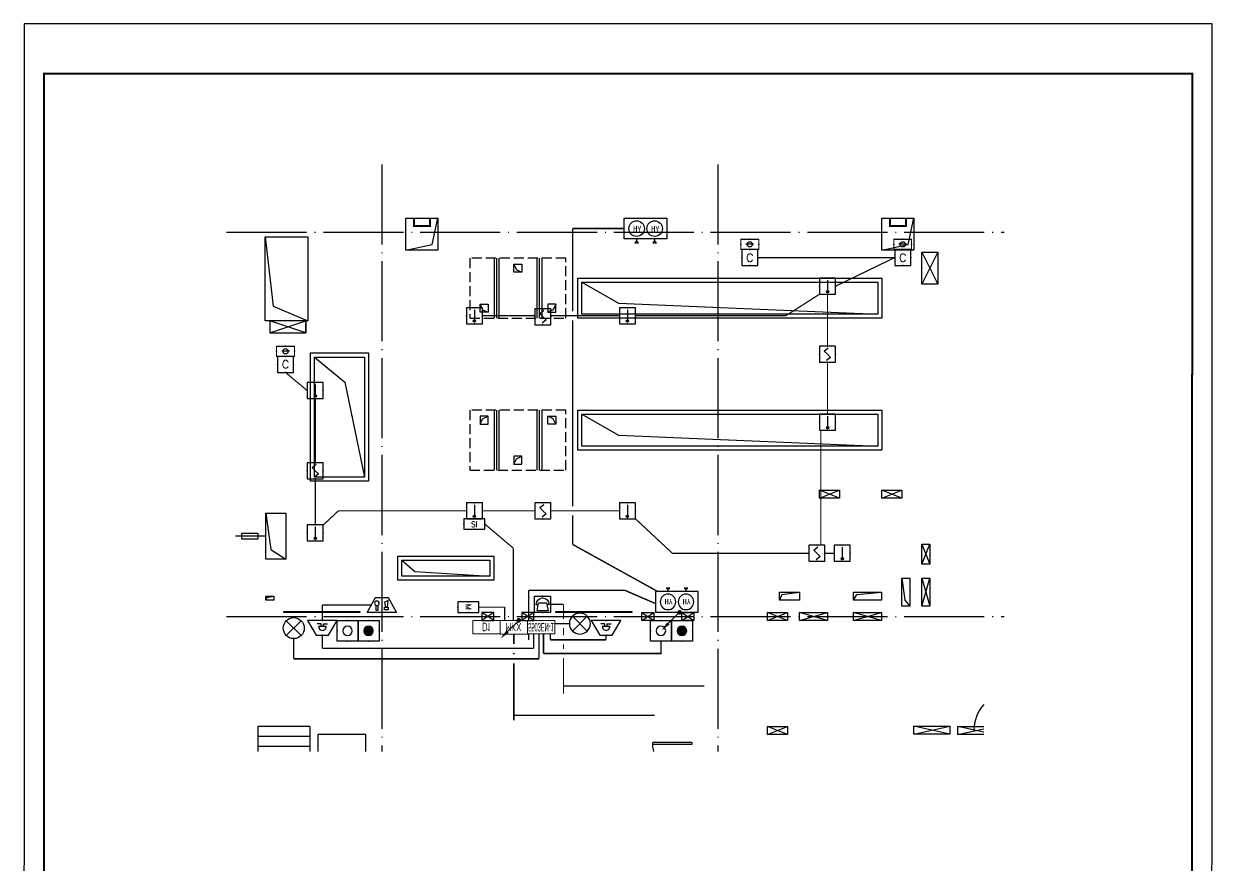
# Model space of a CAD drawing. Extents: x 115799 to 952918, y -190076 to 200966.
# Drawn here: x 247649 to 277358, y 27699 to 48724 of the extents above; entities that cross this region are included whole.
import ezdxf
from ezdxf.enums import TextEntityAlignment as Align

# ---------------------------------------------------------------- set-up
doc = ezdxf.new("R2010")
doc.units = 0
doc.header["$LTSCALE"] = 1000
doc.header["$MEASUREMENT"] = 0
for name, pattern in [('DASH', [0.35, 0.25, -0.1]), ('DOTE', [2.42, 2, -0.2, 0.02, -0.2]), ('PHANTOM2', [1.25, 0.625, -0.125, 0.125, -0.125, 0.125, -0.125])]:
    doc.linetypes.add(name, pattern=pattern)
for name, color, linetype in [('$0$A-TECH_结构', 21, 'Continuous'), ('00-图签', 7, 'Continuous'), ('A-E_楼梯', 171, 'Continuous'), ('A-SUR_看线', 231, 'Continuous'), ('A_AXIS-轴线', 1, 'DOTE'), ('DOOR_FIRE', 220, 'Continuous'), ('EQUIP-消防', 3, 'Continuous'), ('KANXIAN', 50, 'Continuous'), ('LWIRE', 4, 'Continuous'), ('WIRE-消防', 1, 'TG_FS'), ('WIRE-消防电源', 2, 'TG_FC'), ('WIRE-消防电话', 4, 'PHANTOM2'), ('WIRE-照明', 1, 'Continuous'), ('海越气体', 7, 'Continuous'), ('看线', 241, 'Continuous'), ('集水坑&', 6, 'Continuous')]:
    doc.layers.add(name, color=color, linetype=linetype)
doc.styles.add('_HZTXT', font='ROS', dxfattribs={"width": 0.8, "bigfont": 'JD'})
doc.styles.add('_TEL_DIM', font='SIMPLEX.shx', dxfattribs={"width": 0.8, "height": 3.5, "bigfont": 'jd.shx'})
doc.styles.get("Standard").update_dxf_attribs({"font": 'gbenor.shx', "bigfont": 'gbcbig.shx'})
doc.styles.add('STYLE1', font='simfang.ttf', dxfattribs={"width": 0.7})
doc.styles.add('TG_LINETYPE', font='SIMPLEX', dxfattribs={"width": 0.8, "height": 3, "bigfont": 'HZTXT'})
doc.linetypes.add('TG_FC', pattern='A,2,-0.6,["FC",TG_LINETYPE,S=0.1,R=0,X=-0.52,Y=-0.15],0', length=2.6)
doc.linetypes.add('TG_FS', pattern='A,2,-0.6,["FS",TG_LINETYPE,S=0.1,R=0,X=-0.52,Y=-0.15],0', length=2.6)

# ---------------------------------------------------------------- blocks, each defined once
blk = doc.blocks.new('111')
at = {"layer": '$0$A-TECH_结构', "color": 8}
for p, q in [((291609, 148222), (291609, 146722)), ((291729, 148222), (291729, 146722)), ((292679, 148222), (292679, 146722)), ((292799, 148222), (292799, 146722)), ((291609, 144422), (291609, 142922)), ((291729, 144422), (291729, 142922)), ((292679, 144422), (292679, 142922)), ((292799, 144422), (292799, 142922)), ((286028, 140942), (286404, 140702)), ((301804, 140222), (302004, 140222)), ((301804, 139522), (301804, 140222)), ((301804, 140222), (301877, 139680)), ((302004, 140222), (302004, 139522)), ((285904, 139672), (285904, 139772)), ((285904, 139772), (286104, 139772)), ((285930, 139744), (285904, 139672)), ((286104, 139672), (285904, 139672)), ((285930, 139744), (286104, 139772)), ((286104, 139772), (286104, 139672)), ((298744, 139672), (298744, 139872)), ((298744, 139872), (299244, 139872)), ((298802, 139821), (298744, 139672)), ((299244, 139672), (298744, 139672)), ((298802, 139821), (299244, 139872)), ((299244, 139872), (299244, 139672)), ((300594, 139672), (300594, 139872)), ((300594, 139872), (301294, 139872)), ((300594, 139672), (300677, 139815)), ((301294, 139672), (300594, 139672)), ((300677, 139815), (301294, 139872)), ((301294, 139872), (301294, 139672)), ((301877, 139680), (302004, 139522)), ((302004, 139522), (301804, 139522))]:
    blk.add_line(p, q, dxfattribs=at)
for points in [[(290204, 149222), (290204, 148422), (289404, 148422), (289404, 149222)], [(302104, 149222), (302104, 148422), (301304, 148422), (301304, 149222)], [(292104, 148072), (292304, 148072), (292304, 147872), (292104, 147872)], [(293704, 147722), (301304, 147722), (301304, 146722), (293704, 146722)], [(293804, 147622), (301204, 147622), (301204, 146822), (293804, 146822)], [(291259, 147072), (291459, 147072), (291459, 146872), (291259, 146872)], [(293149, 147072), (292949, 147072), (292949, 146872), (293149, 146872)], [(288474, 142652), (287024, 142652), (287024, 145852), (288474, 145852)], [(288374, 142752), (287124, 142752), (287124, 145752), (288374, 145752)], [(293704, 144422), (301304, 144422), (301304, 143422), (293704, 143422)], [(291259, 144072), (291459, 144072), (291459, 144272), (291259, 144272)], [(293149, 144072), (292949, 144072), (292949, 144272), (293149, 144272)], [(293804, 144322), (301204, 144322), (301204, 143522), (293804, 143522)], [(292104, 143072), (292304, 143072), (292304, 143272), (292104, 143272)], [(285904, 141852), (286404, 141852), (286404, 140702), (285904, 140702)], [(289203, 140772), (291603, 140772), (291603, 140172), (289203, 140172)], [(289303, 140672), (291503, 140672), (291503, 140272), (289303, 140272)]]:
    blk.add_lwpolyline(points, close=True, dxfattribs=at)
for points in [[(289404, 148422), (290060, 148566), (290204, 149222)], [(301304, 148422), (301960, 148566), (302104, 149222)], [(285884, 148752), (286954, 148752), (286954, 146652), (285884, 146652), (285884, 148752), (286088, 147023), (286954, 146652)], [(292104, 148072), (292167, 147933), (292304, 147872)], [(293804, 147622), (294720, 147097), (301204, 146822)], [(291259, 147072), (291322, 146933), (291459, 146872)], [(293149, 147072), (293086, 146933), (292949, 146872)], [(287124, 145752), (287879, 145127), (288374, 142752)], [(291259, 144072), (291322, 144211), (291459, 144272)], [(293149, 144072), (293086, 144211), (292949, 144272)], [(293804, 144322), (294720, 143797), (301204, 143522)], [(292104, 143072), (292167, 143211), (292304, 143272)], [(285904, 141852), (286028, 140942)], [(289303, 140672), (289627, 140395), (291503, 140272)]]:
    blk.add_lwpolyline(points, dxfattribs=at)
at = {"layer": 'A-E_楼梯'}
for p, q in [((285704, 136522), (285704, 135892)), ((287004, 136522), (285704, 136522)), ((287004, 136522), (287004, 135892)), ((287004, 136272), (285704, 136272)), ((287004, 136022), (285704, 136022))]:
    blk.add_line(p, q, dxfattribs=at)
at = {"layer": 'A-SUR_看线', "color": 8}
for p, q in [((291604, 139372), (291304, 139172)), ((291604, 139172), (291304, 139372)), ((292604, 139372), (292304, 139172)), ((292604, 139172), (292304, 139372)), ((295304, 139372), (295604, 139172)), ((295304, 139172), (295604, 139372)), ((296304, 139372), (296604, 139172)), ((296304, 139172), (296604, 139372))]:
    blk.add_line(p, q, dxfattribs=at)
for points in [[(299744, 142222), (299744, 142422), (300244, 142422), (300244, 142222), (299744, 142222), (300244, 142422)], [(300244, 142222), (299744, 142422)], [(301304, 142222), (301304, 142422), (301804, 142422), (301804, 142222), (301304, 142222), (301804, 142422)], [(301804, 142222), (301304, 142422)], [(302304, 141072), (302504, 141072), (302504, 140572), (302304, 140572), (302304, 141072), (302504, 140572)], [(302304, 140572), (302504, 141072)], [(302304, 140222), (302504, 140222), (302504, 139522), (302304, 139522), (302304, 140222), (302504, 139522)], [(302304, 139522), (302504, 140222)], [(298444, 139172), (298444, 139372), (298944, 139372), (298944, 139172), (298444, 139172), (298944, 139372)], [(298944, 139172), (298444, 139372)], [(299244, 139172), (299244, 139372), (299944, 139372), (299944, 139172), (299244, 139172), (299944, 139372)], [(299944, 139172), (299244, 139372)], [(300594, 139172), (300594, 139372), (301294, 139372), (301294, 139172), (300594, 139172), (301294, 139372)], [(301294, 139172), (300594, 139372)], [(298444, 136322), (298444, 136522), (298944, 136522), (298944, 136322), (298444, 136322), (298944, 136522)], [(298944, 136322), (298444, 136522)]]:
    blk.add_lwpolyline(points, dxfattribs=at)
for points in [[(291604, 139372), (291304, 139372), (291304, 139172), (291604, 139172)], [(292604, 139372), (292304, 139372), (292304, 139172), (292604, 139172)], [(295304, 139372), (295604, 139372), (295604, 139172), (295304, 139172)], [(296304, 139372), (296604, 139372), (296604, 139172), (296304, 139172)]]:
    blk.add_lwpolyline(points, close=True, dxfattribs=at)
at = {"layer": 'A_AXIS-轴线', "color": 8}
for p, q in [((288804, 150564), (288804, 135892)), ((297204, 150564), (297204, 135892)), ((284922, 148872), (304364, 148872)), ((291669, 148222), (291669, 146722)), ((292739, 148222), (292739, 146722)), ((291669, 144422), (291669, 142922)), ((292739, 144422), (292739, 142922)), ((285904, 141277), (285143, 141277)), ((284922, 139272), (304364, 139272))]:
    blk.add_line(p, q, dxfattribs=at)
at = {"layer": 'DOOR_FIRE', "extrusion": (0, 0, -1)}
for p, q in [((295579, 136072), (295579, 136122)), ((296554, 136122), (295579, 136122)), ((296554, 136072), (295579, 136072)), ((296554, 136122), (296554, 136072))]:
    blk.add_line(p, q, dxfattribs=at)
at = {"layer": 'DOOR_FIRE'}
blk.add_arc((304579, 136422), 975, 138.4104, 179.9999, dxfattribs=at)
at = {"layer": 'DOOR_FIRE', "extrusion": (0, 0, -1)}
blk.add_arc((-296554, 136097), 975, 347.8971, 358.5308, dxfattribs=at)
at = {"layer": 'KANXIAN'}
for points in [[(288254, 139372), (286354, 139372), (286354, 139392), (288254, 139392)], [(295054, 139372), (293154, 139372), (293154, 139392), (295054, 139392)]]:
    blk.add_lwpolyline(points, close=True, dxfattribs=at)
at = {"layer": '看线', "color": 8, "const_width": 50}
for points in [[(290004, 149222), (290004, 149022), (289604, 149022), (289604, 149222)], [(301904, 149222), (301904, 149022), (301504, 149022), (301504, 149222)]]:
    blk.add_lwpolyline(points, dxfattribs=at)
at = {"layer": '看线', "color": 8}
for points in [[(302304, 148372), (302704, 148372), (302704, 147572), (302304, 147572), (302304, 148372), (302704, 147572)], [(302704, 148372), (302304, 147572)], [(286004, 146352), (286904, 146352), (286904, 146652), (286004, 146652), (286004, 146352), (286904, 146652), (286904, 146352), (286004, 146652)], [(302104, 136324), (302104, 136524), (303004, 136524), (303004, 136324), (302104, 136324), (303004, 136524), (303004, 136324), (302104, 136524)], [(303204, 136322), (303204, 136522), (303850, 136522)], [(303850, 136378), (303204, 136522)], [(303850, 136322), (303204, 136322), (303850, 136465)]]:
    blk.add_lwpolyline(points, dxfattribs=at)
at = {"layer": '看线', "color": 8, "linetype": 'DASH'}
for points in [[(293404, 148222), (291004, 148222), (291004, 146722), (293404, 146722)], [(293404, 144422), (291004, 144422), (291004, 142922), (293404, 142922)]]:
    blk.add_lwpolyline(points, close=True, dxfattribs=at)
at = {"layer": '看线', "color": 8}
blk.add_lwpolyline([(285304, 141352), (285704, 141352), (285704, 141202), (285304, 141202)], close=True, dxfattribs=at)
at = {"layer": '集水坑&', "linetype": 'Continuous'}
blk.add_lwpolyline([(288404, 135892), (288404, 136322), (287204, 136322), (287204, 135892)], dxfattribs=at)
blk = doc.blocks.new('$Equip$00002649')
for p, q in [((-0.5, 0.5), (-0.5, -0.5)), ((0.5, 0.5), (-0.5, 0.5)), ((-0.2, 0.2), (0.05, 0.4)), ((0, 0), (-0.2, 0.2)), ((0, 0), (0.2, -0.2)), ((0.5, -0.5), (0.5, 0.5)), ((-0.5, -0.5), (0.5, -0.5)), ((0.2, -0.2), (-0.05, -0.4))]:
    blk.add_line(p, q)
at = {"const_width": 0.04}
blk.add_lwpolyline([(-0.5, 0.5), (0.5, 0.5), (0.5, -0.5), (-0.5, -0.5), (-0.5, 0.5), (0.5, 0.5)], dxfattribs=at)
for p in [(-0.5, 0), (0, 0.5), (0.5, 0), (0, -0.5)]:
    blk.add_point(p)
at = {"color": 7, "flags": 1}
for tag, height, p in [('A', 0.00002, (0, 0)), ('B', 0.4, (0.762, -0.208))]:
    blk.add_attdef(tag, text='', height=height, dxfattribs=at).set_placement(p, align=Align.MIDDLE_CENTER)
blk = doc.blocks.new('$equip$00002467')
for p, q in [((-0.65, 0.65), (-0.65, 0)), ((0.65, 0.65), (-0.65, 0.65)), ((-0.65, 0), (0.65, 0)), ((0.65, 0), (0.65, 0.65))]:
    blk.add_line(p, q)
at = {"const_width": 0.04}
blk.add_lwpolyline([(-0.65, 0.65), (-0.65, 0), (0.65, 0), (0.65, 0.65), (-0.65, 0.65), (-0.65, 0)], dxfattribs=at)
for p in [(-0.65, 0.325), (0, 0.65), (0, 0), (0.65, 0.325)]:
    blk.add_point(p)
at = {"color": 7, "style": '_TEL_DIM'}
blk.add_attdef('$TEXT$', text='', height=0.34, dxfattribs=at).set_placement((0.006, 0.343), align=Align.MIDDLE_CENTER)
at = {"color": 7, "style": '_TEL_DIM', "flags": 1}
blk.add_attdef('A', text='', height=0.00002, dxfattribs=at).set_placement((0, 0), align=Align.MIDDLE_CENTER)
blk = doc.blocks.new('$Equip$00002648')
for p, q in [((-0.5, 0.5), (-0.5, -0.5)), ((0.5, 0.5), (-0.5, 0.5)), ((0, 0.375), (0, -0.412)), ((0.5, -0.5), (0.5, 0.5)), ((-0.5, -0.5), (0.5, -0.5))]:
    blk.add_line(p, q)
at = {"const_width": 0.04}
blk.add_lwpolyline([(-0.5, 0.5), (0.5, 0.5), (0.5, -0.5), (-0.5, -0.5), (-0.5, 0.5), (0.5, 0.5)], dxfattribs=at)
blk.add_circle((0, -0.338), 0.075)
for p in [(-0.5, 0), (0, 0.5), (0.5, 0), (0, -0.5)]:
    blk.add_point(p)
for points in [[(-0.065, -0.3), (0.065, -0.3), (-0.075, -0.338), (0.075, -0.338)], [(-0.065, -0.375), (0.065, -0.375), (-0.075, -0.338), (0.075, -0.338)], [(-0.038, -0.273), (0.037, -0.273), (-0.065, -0.3), (0.065, -0.3)], [(-0.038, -0.402), (0.037, -0.402), (-0.065, -0.375), (0.065, -0.375)], [(0, -0.263), (0, -0.263), (-0.038, -0.273), (0.037, -0.273)], [(0, -0.412), (0, -0.412), (-0.038, -0.402), (0.037, -0.402)]]:
    blk.add_solid(points)
at = {"color": 7, "flags": 1}
for tag, height, p in [('A', 0.00002, (0, 0)), ('B', 0.4, (0.762, -0.208))]:
    blk.add_attdef(tag, text='', height=height, dxfattribs=at).set_placement(p, align=Align.MIDDLE_CENTER)
blk = doc.blocks.new('$equip_U$00000056')
for p, q in [((0.354, -0.146), (-0.354, -0.854)), ((-0.354, -0.146), (0.354, -0.854))]:
    blk.add_line(p, q)
blk.add_circle((0, -0.5), 0.5)
at = {"style": '_TEL_DIM', "flags": 1}
blk.add_attdef('A', text='', height=0.00002, dxfattribs=at).set_placement((0, 0), align=Align.MIDDLE_CENTER)
blk = doc.blocks.new('$equip$00002659')
for p, q in [((-0.3, 0.699), (-0.703, 0)), ((0.3, 0.699), (-0.3, 0.699)), ((0.703, 0), (0.3, 0.699)), ((-0.703, 0), (0.703, 0)), ((-0.052, 0.17), (-0.251, 0.17)), ((-0.181, 0.299), (0.182, 0.299)), ((-0.052, 0.299), (-0.052, 0.17)), ((0.052, 0.299), (0.052, 0.17)), ((0.052, 0.17), (0.252, 0.17))]:
    blk.add_line(p, q)
at = {"const_width": 0.04}
blk.add_lwpolyline([(-0.3, 0.699), (0.3, 0.699), (0.703, 0), (-0.703, 0), (-0.3, 0.699), (0.3, 0.699)], dxfattribs=at)
blk.add_arc((0, 0.3), 0.181, 359.6973, 180.3027)
for p in [(0, 0.699), (-0.501, 0.349), (0, 0), (0.502, 0.349)]:
    blk.add_point(p)
at = {"color": 7, "flags": 1}
for tag, height, p in [('A', 0.00002, (0, 0)), ('B', 0.4, (0.965, 0.292))]:
    blk.add_attdef(tag, text='', height=height, dxfattribs=at).set_placement(p, align=Align.MIDDLE_CENTER)
blk = doc.blocks.new('$equip$00001721')
for p, q in [((0.5, 0), (-0.5, 0)), ((-0.5, 0), (-0.5, -1)), ((0.5, -1), (0.5, 0)), ((-0.5, -1), (0.5, -1))]:
    blk.add_line(p, q)
blk.add_circle((0, -0.5), 0.225)
for p in [(0, 0), (-0.5, -0.5), (0.5, -0.5), (0, -1)]:
    blk.add_point(p)
at = {"flags": 9}
blk.add_attdef('A', (0, 0), '', height=0.00002, dxfattribs=at)
blk.add_attdef('B', text='', height=0.4, dxfattribs=at).set_placement((0.784, -0.7), align=Align.MIDDLE_CENTER)
blk = doc.blocks.new('LD1200A')
at = {"layer": 'EQUIP-消防', "lineweight": 5}
h = blk.add_hatch(dxfattribs=at)
h.set_pattern_fill('ANSI31', color=256, scale=104.895105, style=0)
h.set_pattern_definition([(135, (424129.601, 8607.479), (7.417204, 7.417204), [])])
h.paths.add_polyline_path([(304522, 33688, 1), (304286, 33688, 1)])
at = {"layer": 'EQUIP-消防', "lineweight": 5, "xscale": -524.475524, "yscale": 524.475524, "zscale": 524.475524}
for p in [(304404, 33950), (304929, 33950)]:
    blk.add_blockref('$equip$00001721', p, dxfattribs=at)
blk = doc.blocks.new('5503EH-1')
at = {"layer": 'EQUIP-消防', "lineweight": 5}
for p, q in [((345849, 26923), (345849, 26582)), ((346531, 26923), (345849, 26923)), ((346531, 26582), (346531, 26923)), ((345849, 26582), (346531, 26582))]:
    blk.add_line(p, q, dxfattribs=at)
at = {"layer": 'EQUIP-消防', "lineweight": 5, "style": '_HZTXT', "width": 0.4}
blk.add_text('5503EN-1', height=213, dxfattribs=at).set_placement((346188, 26754), align=Align.MIDDLE)
blk = doc.blocks.new('模块箱')
at = {"layer": 'EQUIP-消防', "lineweight": 5}
for p, q in [((348476, 29206), (347794, 29206)), ((347794, 29206), (347794, 28865)), ((348476, 28865), (348476, 29206)), ((347794, 28865), (348476, 28865))]:
    blk.add_line(p, q, dxfattribs=at)
at = {"layer": 'EQUIP-消防', "lineweight": 5, "width": 0.8}
blk.add_text('MKX', height=209.8, dxfattribs=at).set_placement((348126, 29030), align=Align.MIDDLE)
blk = doc.blocks.new('壁挂式联动电源（10A）')
at = {"layer": 'EQUIP-消防', "lineweight": 5}
for p, q in [((341, 0), (-341, 0)), ((-341, 0), (-341, -341)), ((341, -341), (341, 0)), ((-341, -341), (341, -341))]:
    blk.add_line(p, q, dxfattribs=at)
at = {"layer": 'EQUIP-消防', "lineweight": 5, "width": 0.8}
blk.add_text('D1', height=209.8, dxfattribs=at).set_placement((-9, -175), align=Align.MIDDLE)
blk = doc.blocks.new('$equip$00002679')
for p, q in [((-0.3, 0.699), (-0.703, 0)), ((-0.264, 0.249), (-0.304, 0.569)), ((-0.304, 0.569), (-0.128, 0.489)), ((0.3, 0.699), (-0.3, 0.699)), ((0.3, 0.699), (-0.3, 0.699)), ((0, 0.699), (0, 0)), ((0.703, 0), (0.3, 0.699)), ((-0.703, 0), (0.703, 0)), ((-0.304, 0.249), (-0.304, 0.113)), ((-0.128, 0.249), (-0.304, 0.249)), ((-0.304, 0.113), (-0.128, 0.113)), ((-0.128, 0.489), (-0.168, 0.249)), ((-0.128, 0.113), (-0.128, 0.249)), ((0.174, 0.11), (0.174, 0.338)), ((0.294, 0.11), (0.174, 0.11)), ((0.294, 0.338), (0.294, 0.11))]:
    blk.add_line(p, q)
at = {"const_width": 0.04}
for points in [[(-0.299, 0.699), (0.301, 0.699), (0.703, 0), (-0.702, 0), (-0.299, 0.699), (0.301, 0.699)], [(-0.3, 0.699), (0.3, 0.699), (0.703, 0), (-0.703, 0), (-0.3, 0.699), (0.3, 0.699)]]:
    blk.add_lwpolyline(points, dxfattribs=at)
blk.add_circle((0.234, 0.43), 0.111)
for p in [(0, 0.699), (-0.501, 0.349), (0, 0), (0.502, 0.349)]:
    blk.add_point(p)
at = {"color": 7, "flags": 1}
for tag, height, p in [('A', 0.00002, (0, 0)), ('B', 0.4, (0.961, 0.299))]:
    blk.add_attdef(tag, text='', height=height, dxfattribs=at).set_placement(p, align=Align.MIDDLE_CENTER)
blk = doc.blocks.new('$equip$00002658')
for p, q in [((0.5, 1), (-0.5, 1)), ((-0.5, 1), (-0.5, 0)), ((0.5, 0), (0.5, 1)), ((-0.5, 0), (0.5, 0)), ((-0.4, 0.5), (-0.27, 0.5)), ((-0.25, 0.6), (-0.35, 0.1)), ((-0.35, 0.1), (0.35, 0.1)), ((0.25, 0.6), (-0.25, 0.6)), ((0.35, 0.1), (0.25, 0.6)), ((0.4, 0.5), (0.27, 0.5))]:
    blk.add_line(p, q)
at = {"const_width": 0.04}
blk.add_lwpolyline([(-0.5, 1), (0.5, 1), (0.5, 0), (-0.5, 0), (-0.5, 1), (0.5, 1)], dxfattribs=at)
blk.add_arc((0, 0.5), 0.4, 0, 180)
for p in [(0, 1), (-0.5, 0.5), (0, 0), (0.5, 0.5)]:
    blk.add_point(p)
at = {"color": 7, "flags": 1}
for tag, height, p in [('A', 0.00002, (0, 0)), ('B', 0.4, (0.762, 0.292))]:
    blk.add_attdef(tag, text='', height=height, dxfattribs=at).set_placement(p, align=Align.MIDDLE_CENTER)
blk = doc.blocks.new('$equip$00002466')
for p, q in [((-0.65, 0.65), (-0.65, 0)), ((0.65, 0.65), (-0.65, 0.65)), ((-0.65, 0), (0.65, 0)), ((0.65, 0), (0.65, 0.65))]:
    blk.add_line(p, q)
at = {"const_width": 0.04}
blk.add_lwpolyline([(-0.65, 0.65), (-0.65, 0), (0.65, 0), (0.65, 0.65), (-0.65, 0.65), (-0.65, 0)], dxfattribs=at)
for p in [(-0.65, 0.325), (0, 0.65), (0.65, 0.325), (0, 0)]:
    blk.add_point(p)
at = {"color": 7, "style": '_TEL_DIM'}
blk.add_attdef('$TEXT$', text='', height=0.34, dxfattribs=at).set_placement((0.006, 0.343), align=Align.MIDDLE_CENTER)
at = {"color": 7, "style": '_TEL_DIM', "flags": 1}
blk.add_attdef('A', text='', height=0.00002, dxfattribs=at).set_placement((0, 0), align=Align.MIDDLE_CENTER)
blk = doc.blocks.new('$TelecSys$00000080')
for p, q in [((-0.7, -0.7), (0, 0)), ((0.104, 0.104), (0.104, 0.104)), ((-0.104, -0.104), (-0.104, -0.104))]:
    blk.add_line(p, q)
at = {"const_width": 0.142}
blk.add_lwpolyline([(0.071, 0, 1), (-0.071, 0, 1)], format="xyb", close=True, dxfattribs=at)
blk.add_solid([(-0.63, -0.77), (-0.77, -0.63), (-1.15, -1.15)])
at = {"width": 0.8, "flags": 9}
blk.add_attdef('A', (0, 0), '', height=0.00002, rotation=180, dxfattribs=at)
blk = doc.blocks.new('$equip$00002412')
at = {"lineweight": 20}
for p, q in [((0.322, 0.558), (-0.328, 0.558)), ((-0.328, -0.558), (0.322, -0.558))]:
    blk.add_line(p, q, dxfattribs=at)
for p, q in [((-0.328, -0.558), (-0.328, 0.558)), ((0, 0), (0, 0.242)), ((0, -0.242), (0, 0)), ((0.322, 0.558), (0.322, -0.558))]:
    blk.add_line(p, q)
at = {"const_width": 0.04}
for points in [[(-0.328, -0.558), (-0.328, 0.558)], [(-0.328, 0.558), (0.322, 0.558), (0.322, -0.558), (-0.328, -0.558), (-0.328, 0.558), (0.322, 0.558)]]:
    blk.add_lwpolyline(points, dxfattribs=at)
blk.add_circle((-0.003, 0), 0.164)
for p in [(-0.328, 0), (-0.003, 0.558), (0.322, 0), (-0.003, -0.558)]:
    blk.add_point(p)
at = {"color": 7, "style": '_TEL_DIM', "flags": 1}
blk.add_attdef('A', text='', height=0.00002, dxfattribs=at).set_placement((0, 0), align=Align.MIDDLE_CENTER)
blk = doc.blocks.new('$equip_U$00000279(HT0843)')
at = {"color": 1}
for p, q in [((-0.5, 1), (-0.5, 0)), ((0.5, 1), (-0.5, 1)), ((-0.5, 1), (-0.5, 0)), ((0.5, 1), (-0.5, 1)), ((0.5, 0), (0.5, 1)), ((0.5, 0), (0.5, 1)), ((-0.5, 0), (0.5, 0)), ((-0.5, 0), (0.5, 0))]:
    blk.add_line(p, q, dxfattribs=at)
at = {"color": 1, "const_width": 0.0125}
for points in [[(0.5, 1), (-0.5, 1)], [(-0.5, 1), (-0.5, 0)], [(0.5, 0), (0.5, 1)], [(-0.5, 0), (0.5, 0)]]:
    blk.add_lwpolyline(points, dxfattribs=at)
for p in [(0, 1), (-0.5, 0.5), (0, 0), (0.5, 0.5)]:
    blk.add_point(p)
at = {"color": 7, "style": '_TEL_DIM'}
blk.add_attdef('$TEXT$', text='', height=0.5, dxfattribs=at).set_placement((0.004, 0.487), align=Align.MIDDLE_CENTER)
at = {"color": 7, "style": '_TEL_DIM', "flags": 1}
for tag in ['A', 'REMARK']:
    blk.add_attdef(tag, text='', height=0.000025, dxfattribs=at).set_placement((0, 0), align=Align.MIDDLE_CENTER)
blk = doc.blocks.new('feafe')
at = {"layer": '海越气体', "color": 1}
for p, q in [((-630, -285), (-630, -380)), ((-583, -332), (-630, -285)), ((-583, -332), (-630, -380)), ((-535, -332), (-583, -332)), ((-630, -735), (-630, -830)), ((-583, -782), (-630, -735)), ((-583, -782), (-630, -830)), ((-535, -782), (-583, -782))]:
    blk.add_line(p, q, dxfattribs=at)
blk.add_lwpolyline([(-15, -25), (-15, -1090), (-535, -1090), (-535, -25)], close=True, dxfattribs=at)
for centre in [(-276, -334), (-276, -784)]:
    blk.add_circle(centre, 194, dxfattribs=at)
at = {"layer": '海越气体', "color": 1, "style": 'STYLE1'}
for p in [(-349, -249), (-349, -699)]:
    blk.add_text('HY', height=136.4, rotation=270, dxfattribs=at).set_placement(p)

msp = doc.modelspace()

# ---------------------------------------------------------------- linework, layer by layer
at = {"layer": '00-图签'}
msp.add_lwpolyline([(247649.2, 6673.7), (277349.2, 6673.7), (277357.5, 48723.7), (247657.5, 48723.7)], close=True, dxfattribs=at)
at = {"layer": '00-图签', "const_width": 50}
msp.add_lwpolyline([(248149.2, 7173.7), (276849.2, 7173.7), (276857.5, 47473.7), (248157.5, 47473.7)], close=True, dxfattribs=at)
at = {"layer": 'WIRE-消防', "linetype": 'TG_FS', "const_width": 30}
for points in [[(266698, 41428.5), (267544, 41967.4)], [(259113.1, 41429.9), (260425.6, 41429.9)], [(260825.6, 41428.5), (262538.1, 41428.5)], [(262938.1, 41428.5), (266698, 41428.5)], [(267675.6, 35492.4), (267910.1, 35492.4)], [(255113.2, 33817.4), (255113.2, 34200.6)], [(255113.2, 34200.6), (256337.3, 34200.6)], [(261288, 33735.5), (260921.4, 33735.5)]]:
    msp.add_lwpolyline(points, dxfattribs=at)
at = {"layer": 'WIRE-消防电源', "linetype": 'TG_FC', "const_width": 30}
for points in [[(265997, 42881.5), (269420.5, 42881.5)], [(267944, 42167.4), (269420.5, 42881.5)], [(267739, 40667.4), (267739, 41967.4)], [(267739, 40267.4), (267739, 38967.4)], [(254193.5, 40010.3), (254736.5, 39557.1)], [(254936.5, 37756.5), (254936.5, 39357.1)], [(267573, 38567.4), (267573, 35694.5)], [(254936.5, 36201.1), (254936.5, 37356.5)], [(255136.5, 36201.1), (255516, 36554.8)], [(255516, 36554.8), (258713.1, 36554.8)], [(259113.1, 36554.8), (260425.6, 36554.8)], [(260825.6, 36554.8), (262538.1, 36554.8)], [(262938.1, 36354.8), (263864, 35492.4)], [(259173.1, 36224.8), (259887.7, 35619)], [(259887.7, 33817.4), (259887.7, 35619)], [(263864, 35492.4), (267275.6, 35492.4)], [(259023, 34147.4), (259671.5, 34147.4)], [(259671.5, 33817.4), (259671.5, 34147.4)]]:
    msp.add_lwpolyline(points, dxfattribs=at)
at = {"layer": 'WIRE-消防电话', "linetype": 'PHANTOM2', "const_width": 30}
for points in [[(260819.5, 34217.4), (261140.5, 34217.4)], [(261140.5, 34217.4), (261140.5, 33848)], [(261140.5, 33623), (261140.5, 33443.2)], [(261140.5, 33218.2), (261140.5, 33101.2)], [(261140.5, 32876.2), (261140.5, 31988.5)]]:
    msp.add_lwpolyline(points, dxfattribs=at)
at = {"layer": 'WIRE-照明', "linetype": 'Continuous'}
for p, q in [((261140.5, 32179.9), (264659.8, 32179.9)), ((259898.7, 31447.4), (263418, 31447.4))]:
    msp.add_line(p, q, dxfattribs=at)
at = {"layer": 'WIRE-照明', "linetype": 'Continuous', "const_width": 35}
for points in [[(262660.5, 43608), (261368, 43608)], [(261368, 43608), (261368, 41541)], [(261368, 41316), (261368, 36667.3)], [(261368, 36442.3), (261368, 35715)], [(261368, 35715), (263496, 34537.4)], [(260272, 33817.4), (260272, 34569)], [(260272, 34569), (262672, 34569)], [(262672, 34569), (263444, 34235.2)], [(254398, 33359.8), (254398, 32856.2)], [(255113, 33451), (255113.1, 33117.2)], [(259898.7, 33476.5), (259898.7, 33229.6)], [(260271.8, 33476.5), (260271.8, 33328.7)], [(260398.3, 33476.5), (260398.3, 33117.2)], [(260527.8, 32856.2), (260527.8, 33476.5)], [(260641.8, 32988.7), (260641.8, 33476.5)], [(263577.5, 33292.9), (263577.5, 32988.7), (260641.8, 32988.7)], [(260813.8, 33476.5), (260813.8, 33330.7)], [(260813.8, 33330.7), (262204.1, 33330.7)], [(262204.1, 33450.9), (262204.1, 33330.7)], [(260398.3, 33117.2), (255113.1, 33115.4)], [(259898.7, 33004.6), (259898.7, 32968.7)], [(254398, 32856.2), (260527.8, 32856.2)], [(259898.7, 32743.7), (259898.7, 31322.4)]]:
    msp.add_lwpolyline(points, dxfattribs=at)

# ---------------------------------------------------------------- block references
msp.add_blockref('111', (-32203.5, -105354.5))
at = {"layer": 'EQUIP-消防'}
for name, p, xscale, yscale, zscale, rotation in [('$equip$00002412', (265797, 43213.5), 400, 400, 400, 90), ('$equip$00002412', (269620.5, 43213.5), 400, 400, 400, 90), ('$equip$00002412', (254193.5, 40541.5), 400, 400, 400, 90), ('$equip$00002659', (255113.2, 33817.4), 524.475524, 524.475524, 524.475524, 180), ('$equip$00002659', (262204.2, 33817.4), 524.475524, 524.475524, 524.475524, 180)]:
    msp.add_blockref(name, p, dxfattribs=dict(at, xscale=xscale, yscale=yscale, zscale=zscale, rotation=rotation))
at = {"layer": 'EQUIP-消防', "xscale": 400, "yscale": 400, "zscale": 400}
for p in [(265797, 42681.5), (269620.5, 42681.5)]:
    msp.add_blockref('$equip_U$00000279(HT0843)', p, dxfattribs=at).add_auto_attribs({'$TEXT$': 'C'})
at = {"layer": 'EQUIP-消防'}
for name, p, xscale, yscale, zscale in [('$Equip$00002648', (267744, 42167.4), 400, 400, 400), ('$Equip$00002648', (258913.1, 41429.9), 400, 400, 400), ('$Equip$00002649', (260625.6, 41404.8), 400, 400, 400), ('$Equip$00002648', (262738.1, 41429.9), 400, 400, 400), ('$Equip$00002649', (267739, 40467.4), 400, 400, 400), ('$Equip$00002648', (254936.5, 39557.1), 400, 400, 400), ('$Equip$00002648', (267744, 38767.4), 400, 400, 400), ('$Equip$00002649', (254936.5, 37556.5), 400, 400, 400), ('$Equip$00002648', (258913.1, 36554.8), 400, 400, 400), ('$Equip$00002649', (260625.6, 36554.8), 400, 400, 400), ('$Equip$00002648', (262738.1, 36554.8), 400, 400, 400), ('$Equip$00002648', (254936.5, 36001.1), 400, 400, 400), ('$Equip$00002649', (267475.6, 35492.4), 400, 400, 400), ('$Equip$00002648', (268110.1, 35492.4), 400, 400, 400), ('$equip$00002679', (256600.5, 34017.4), -524.475524, 524.475524, 524.475524), ('$equip$00002658', (260619.5, 34017.4), -400, 400, 400)]:
    msp.add_blockref(name, p, dxfattribs=dict(at, xscale=xscale, yscale=yscale, zscale=zscale))
ref = msp.add_blockref('$equip_U$00000279(HT0843)', (254193.5, 40410.3), dxfattribs=dict(at, xscale=400, yscale=400, zscale=400, rotation=180))
ref.add_attrib('$TEXT$', 'C', dxfattribs={"layer": '0', "color": 7, "height": 200, "style": '_TEL_DIM'}).set_placement((254192, 40215.3), align=Align.MIDDLE_CENTER)
ref = msp.add_blockref('$equip$00002466', (258913.1, 36354.8), dxfattribs=dict(at, xscale=400, yscale=400, zscale=400, rotation=180))
ref.add_attrib('$TEXT$', 'SI', dxfattribs={"layer": '0', "color": 7, "height": 136, "style": '_TEL_DIM'}).set_placement((258910.6, 36217.6), align=Align.MIDDLE_CENTER)
ref = msp.add_blockref('$equip$00002467', (258763, 34017.4), dxfattribs=dict(at, xscale=400, yscale=400, zscale=400))
ref.add_attrib('$TEXT$', 'M', dxfattribs={"layer": '0', "color": 7, "height": 136, "rotation": 270, "style": '_TEL_DIM'}).set_placement((258765.5, 34154.6), align=Align.MIDDLE_CENTER)
at = {"layer": 'EQUIP-消防', "lineweight": 5, "yscale": 524.475524, "zscale": 524.475524, "rotation": 180}
for p, xscale in [((254398, 33359.8), 524.475524), ((261550.3, 33473.2), -524.475524)]:
    msp.add_blockref('$equip_U$00000056', p, dxfattribs=dict(at, xscale=xscale))
at = {"layer": 'EQUIP-消防', "rotation": 180}
for p in [(560672.5, 67243.1), (568506, 67243.1)]:
    msp.add_blockref('LD1200A', p, dxfattribs=at)
at = {"layer": 'EQUIP-消防', "xscale": -1, "rotation": 180}
for name, p in [('壁挂式联动电源（10A）', (259216.9, 33476.5)), ('模块箱', (-88236.1, 62682.1)), ('5503EH-1', (-85609.3, 60399.5))]:
    msp.add_blockref(name, p, dxfattribs=at)
at = {"layer": 'LWIRE', "xscale": 400, "yscale": 400, "zscale": 400}
for p in [(260022.5, 33817.4), (264041, 34017.6)]:
    msp.add_blockref('$TelecSys$00000080', p, dxfattribs=at)
at = {"layer": '海越气体', "color": 1, "rotation": 89.99975981023064}
msp.add_blockref('feafe', (262635.7, 43882), dxfattribs=at)
at = {"layer": '海越气体', "color": 1, "xscale": -1, "rotation": 90}
msp.add_blockref('feafe', (263419.2, 34002.7), dxfattribs=at)

doc.saveas('drawing.dxf')
